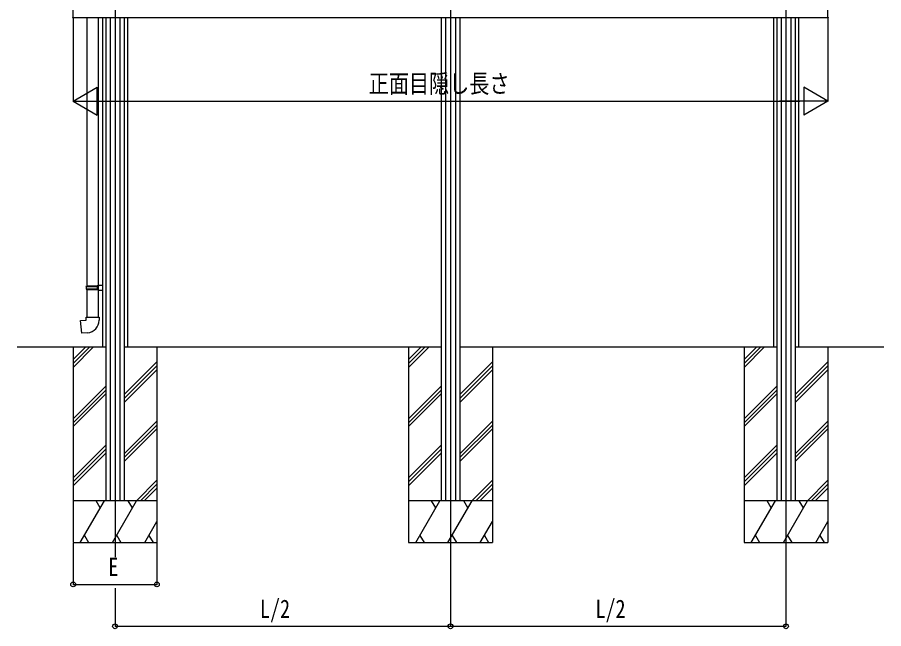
# Model space of a CAD drawing. Units: millimetres, scale not verified. Extents: x -8410 to 8410, y -5940 to 5940.
# Drawn here: x -4788 to -1684, y 139 to 2330 of the extents above; entities that cross this region are included whole.
import ezdxf
from ezdxf.enums import TextEntityAlignment as Align

# ---------------------------------------------------------------- set-up
doc = ezdxf.new("R2010")
doc.units = ezdxf.units.MM
doc.header["$LTSCALE"] = 30
for name, color, linetype in [('0-2_YKK_12', 2, 'Continuous'), ('0-3_YKK_13', 4, 'Continuous'), ('0-4_YKK_A1', 4, 'Continuous'), ('0-5_YKK_D', 6, 'Continuous')]:
    doc.layers.add(name, color=color, linetype=linetype)
doc.styles.add('ＭＳ ゴシック', font='')
doc.styles.get('ＭＳ ゴシック').set_extended_font_data('MS Gothic')

msp = doc.modelspace()

# ---------------------------------------------------------------- linework, layer by layer
at = {"layer": '0-2_YKK_12'}
for p, q in [((-4437.79, 3416.18), (-4437.79, 395.1)), ((-2033.79, 3416.18), (-2033.79, 402.06)), ((-3235.79, 3372.86), (-3235.79, 402.06))]:
    msp.add_line(p, q, dxfattribs=at)
at = {"layer": '0-3_YKK_13'}
for p, q in [((-4538.99, 2329.46), (-4538.99, 1367.03)), ((-4496.99, 1369.59), (-4496.99, 2329.46)), ((-4540.99, 1365.03), (-4539.99, 1367.03)), ((-4539.99, 1367.03), (-4496.99, 1367.03)), ((-4501.47, 1365.03), (-4501.9, 1367.03)), ((-4498.99, 1369.53), (-4482.99, 1370)), ((-4498.99, 1367.53), (-4498.99, 1369.53)), ((-4498.99, 1367.53), (-4496.99, 1367.53)), ((-4496.99, 1367.03), (-4496.99, 1366.48)), ((-4482.99, 1370), (-4482.99, 1352.06)), ((-4540.99, 1365.03), (-4496.99, 1365.03)), ((-4540.99, 1365.03), (-4540.99, 1357.03)), ((-4540.99, 1357.03), (-4496.99, 1357.03)), ((-4540.99, 1357.03), (-4539.99, 1355.03)), ((-4539.99, 1355.03), (-4496.99, 1355.03)), ((-4538.99, 1355.03), (-4538.99, 1255.03)), ((-4498.99, 1352.53), (-4498.99, 1354.53)), ((-4498.99, 1352.53), (-4482.99, 1352.06)), ((-4496.99, 1255.03), (-4496.99, 1352.47)), ((-4540.99, 1255.03), (-4494.99, 1255.03)), ((-4540.99, 1245.03), (-4540.99, 1255.03)), ((-4494.99, 1255.03), (-4494.99, 1244.12))]:
    msp.add_line(p, q, dxfattribs=at)
for points in [[(-4498.99, 1354.53), (-4496.99, 1354.53), (-4496.99, 1367.53)], [(-4501.47, 1365.03), (-4501.47, 1357.03), (-4501.9, 1355.03)], [(-4536.07, 1199.29), (-4556.9, 1197.46), (-4560.91, 1243.29), (-4540.99, 1245.03)]]:
    msp.add_lwpolyline(points, dxfattribs=at)
msp.add_arc((-4539.99, 1244.12), 45, 275, 0, dxfattribs=at)
at = {"layer": '0-4_YKK_A1'}
for p, q in [((-4587.79, 2329.46), (-4587.79, 2453.46)), ((-1883.79, 2329.46), (-1883.79, 2453.46)), ((-4589.35, 2329.26), (-4587.79, 2329.16)), ((-4587.79, 2329.16), (-4587.79, 2330.46)), ((-4587.79, 2329.46), (-1883.79, 2329.46)), ((-4482.99, 2329.46), (-4482.99, 1147.46)), ((-4470.79, 2329.46), (-4470.79, 597.46)), ((-4455.29, 2329.46), (-4455.29, 597.46)), ((-4420.29, 2329.46), (-4420.29, 597.46)), ((-4404.79, 2329.46), (-4404.79, 597.46)), ((-4392.59, 2329.46), (-4392.59, 1147.46)), ((-3268.79, 2329.46), (-3268.79, 597.46)), ((-3253.29, 2329.46), (-3253.29, 597.46)), ((-3218.29, 2329.46), (-3218.29, 597.46)), ((-3202.79, 2329.46), (-3202.79, 597.46)), ((-2078.99, 2329.46), (-2078.99, 1147.46)), ((-2066.79, 2329.46), (-2066.79, 597.46)), ((-2051.29, 2329.46), (-2051.29, 597.46)), ((-2016.29, 2329.46), (-2016.29, 597.46)), ((-2000.79, 2329.46), (-2000.79, 597.46)), ((-1988.59, 2329.46), (-1988.59, 1147.46)), ((-1883.79, 2329.16), (-1883.79, 2330.46)), ((-1882.23, 2329.26), (-1883.79, 2329.16)), ((-4470.79, 1147.46), (-4787.79, 1147.46)), ((-4587.79, 1147.46), (-4587.79, 447.46)), ((-4587.79, 1103.48), (-4543.81, 1147.46)), ((-4587.79, 1089.34), (-4529.67, 1147.46)), ((-4587.79, 1075.2), (-4515.53, 1147.46)), ((-3268.79, 1147.46), (-4404.79, 1147.46)), ((-4287.79, 1147.46), (-4287.79, 447.46)), ((-3385.79, 1147.46), (-3385.79, 447.46)), ((-3385.79, 1103.48), (-3341.81, 1147.46)), ((-3385.79, 1089.34), (-3327.67, 1147.46)), ((-3385.79, 1075.2), (-3313.53, 1147.46)), ((-2066.79, 1147.46), (-3202.79, 1147.46)), ((-3085.79, 1147.46), (-3085.79, 447.46)), ((-2183.79, 1147.46), (-2183.79, 447.46)), ((-2183.79, 1103.48), (-2139.81, 1147.46)), ((-2183.79, 1089.34), (-2125.67, 1147.46)), ((-2183.79, 1075.2), (-2111.53, 1147.46)), ((-1683.79, 1147.46), (-2000.79, 1147.46)), ((-1883.79, 1147.46), (-1883.79, 447.46)), ((-4404.79, 978.12), (-4287.79, 1095.12)), ((-3202.79, 978.12), (-3085.79, 1095.12)), ((-2000.79, 978.12), (-1883.79, 1095.12)), ((-4404.79, 963.98), (-4287.79, 1080.97)), ((-4404.79, 949.83), (-4287.79, 1066.83)), ((-3202.79, 963.98), (-3085.79, 1080.97)), ((-3202.79, 949.83), (-3085.79, 1066.83)), ((-2000.79, 963.98), (-1883.79, 1080.97)), ((-2000.79, 949.83), (-1883.79, 1066.83)), ((-4587.79, 891.35), (-4470.79, 1008.35)), ((-4587.79, 877.21), (-4470.79, 994.21)), ((-3385.79, 891.35), (-3268.79, 1008.35)), ((-3385.79, 877.21), (-3268.79, 994.21)), ((-2183.79, 891.35), (-2066.79, 1008.35)), ((-2183.79, 877.21), (-2066.79, 994.21)), ((-4587.79, 863.07), (-4470.79, 980.07)), ((-3385.79, 863.07), (-3268.79, 980.07)), ((-2183.79, 863.07), (-2066.79, 980.07)), ((-4404.79, 765.99), (-4287.79, 882.99)), ((-3202.79, 765.99), (-3085.79, 882.99)), ((-2000.79, 765.99), (-1883.79, 882.99)), ((-4404.79, 751.85), (-4287.79, 868.84)), ((-4404.79, 737.7), (-4287.79, 854.7)), ((-3202.79, 751.85), (-3085.79, 868.84)), ((-3202.79, 737.7), (-3085.79, 854.7)), ((-2000.79, 751.85), (-1883.79, 868.84)), ((-2000.79, 737.7), (-1883.79, 854.7)), ((-4587.79, 679.22), (-4470.79, 796.22)), ((-4587.79, 665.08), (-4470.79, 782.08)), ((-3385.79, 679.22), (-3268.79, 796.22)), ((-3385.79, 665.08), (-3268.79, 782.08)), ((-2183.79, 679.22), (-2066.79, 796.22)), ((-2183.79, 665.08), (-2066.79, 782.08)), ((-4587.79, 650.94), (-4470.79, 767.94)), ((-3385.79, 650.94), (-3268.79, 767.94)), ((-2183.79, 650.94), (-2066.79, 767.94)), ((-4361.18, 597.46), (-4287.79, 670.86)), ((-4347.04, 597.46), (-4287.79, 656.71)), ((-3159.18, 597.46), (-3085.79, 670.86)), ((-3145.04, 597.46), (-3085.79, 656.71)), ((-1957.18, 597.46), (-1883.79, 670.86)), ((-1943.04, 597.46), (-1883.79, 656.71)), ((-4332.9, 597.46), (-4287.79, 642.57)), ((-3130.9, 597.46), (-3085.79, 642.57)), ((-1928.9, 597.46), (-1883.79, 642.57)), ((-4287.79, 597.46), (-4587.79, 597.46)), ((-4562.3, 447.46), (-4475.7, 597.46)), ((-4490.7, 571.48), (-4505.7, 597.46)), ((-4446.83, 447.46), (-4360.23, 597.46)), ((-4375.23, 571.48), (-4390.23, 597.47)), ((-3085.79, 597.46), (-3385.79, 597.46)), ((-3360.3, 447.46), (-3273.7, 597.46)), ((-3288.7, 571.48), (-3303.7, 597.46)), ((-3244.83, 447.46), (-3158.23, 597.46)), ((-3173.23, 571.48), (-3188.23, 597.47)), ((-1883.79, 597.46), (-2183.79, 597.46)), ((-2158.3, 447.46), (-2071.7, 597.46)), ((-2086.7, 571.48), (-2101.7, 597.46)), ((-2042.83, 447.46), (-1956.23, 597.46)), ((-1971.23, 571.48), (-1986.23, 597.47)), ((-4331.36, 447.46), (-4287.79, 522.93)), ((-3129.36, 447.46), (-3085.79, 522.93)), ((-1927.36, 447.46), (-1883.79, 522.93)), ((-4547.3, 473.44), (-4532.3, 447.46)), ((-4431.83, 473.44), (-4416.83, 447.46)), ((-4316.36, 473.44), (-4301.37, 447.46)), ((-3345.3, 473.44), (-3330.3, 447.46)), ((-3229.83, 473.44), (-3214.83, 447.46)), ((-3114.36, 473.44), (-3099.37, 447.46)), ((-2143.3, 473.44), (-2128.3, 447.46)), ((-2027.83, 473.44), (-2012.83, 447.46)), ((-1912.36, 473.44), (-1897.37, 447.46)), ((-4587.79, 447.46), (-4287.79, 447.46)), ((-3385.79, 447.46), (-3085.79, 447.46)), ((-2183.79, 447.46), (-1883.79, 447.46))]:
    msp.add_line(p, q, dxfattribs=at)
for centre, start, end in [((-4589.29, 2330.26), 180, 266.5), ((-1882.29, 2330.26), 273.5, 0)]:
    msp.add_arc(centre, 1, start, end, dxfattribs=at)
at = {"layer": '0-5_YKK_D'}
for p, q in [((-4587.79, 2328.46), (-4587.79, 2028.46)), ((-1883.79, 2328.46), (-1883.79, 2028.46)), ((-4587.79, 2029.46), (-4501.19, 2079.46)), ((-4501.19, 1979.46), (-4501.19, 2079.46)), ((-1883.79, 2029.46), (-1970.39, 2079.46)), ((-1970.39, 2079.46), (-1970.39, 1979.46)), ((-4587.79, 2029.46), (-4501.19, 1979.46)), ((-4587.79, 2029.46), (-4414.58, 2029.46)), ((-4487.79, 2029.46), (-1983.79, 2029.46)), ((-1883.79, 2029.46), (-2056.99, 2029.46)), ((-1883.79, 2029.46), (-1970.39, 1979.46)), ((-4587.79, 445.88), (-4587.79, 296.46)), ((-4287.79, 446.46), (-4287.79, 296.46)), ((-3235.79, 401.06), (-3235.79, 146.46)), ((-3235.79, 401.06), (-3235.79, 146.46)), ((-2033.79, 401.06), (-2033.79, 146.46)), ((-4587.79, 297.46), (-4287.79, 297.46)), ((-4437.79, 283.93), (-4437.79, 146.46)), ((-4437.79, 147.46), (-3235.79, 147.46)), ((-3235.79, 147.46), (-2033.79, 147.46))]:
    msp.add_line(p, q, dxfattribs=at)
for centre in [(-4587.79, 297.46), (-4287.79, 297.46), (-4437.79, 147.46), (-3235.79, 147.46), (-3235.79, 147.46), (-2033.79, 147.46)]:
    msp.add_circle(centre, 8.5, dxfattribs=at)

# ---------------------------------------------------------------- texts
at = {"layer": '0-5_YKK_D', "style": 'ＭＳ ゴシック', "width": 0.8}
for s, p in [('正面目隠し長さ', (-3528.59, 2039.46)), ('E', (-4461.79, 307.46)), ('L/2', (-3918.39, 157.46)), ('L/2', (-2716.39, 157.46))]:
    msp.add_text(s, height=65.98, dxfattribs=at).set_placement(p, align=Align.BOTTOM_LEFT)

doc.saveas('drawing.dxf')
